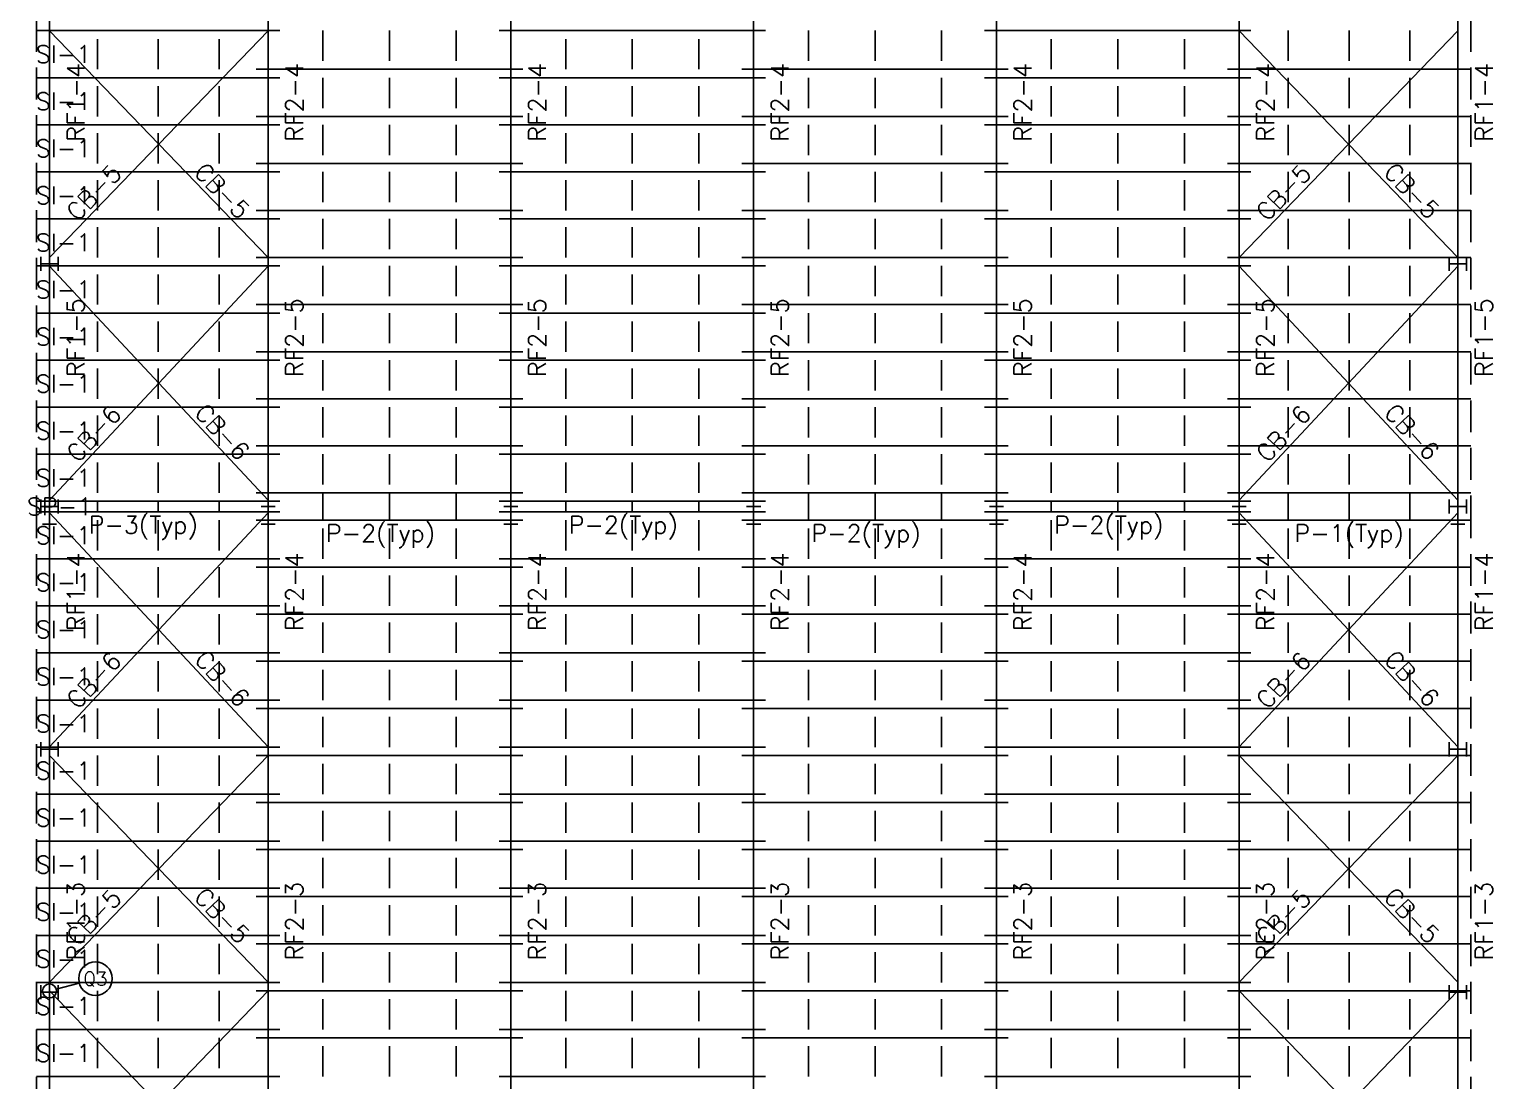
# Model space of a CAD drawing. Extents: x 0 to 133297, y 0 to 94260.
# Drawn here: x 37909 to 84329, y 31872 to 65216 of the extents above; entities that cross this region are included whole.
import ezdxf
from ezdxf.enums import TextEntityAlignment as Align

# ---------------------------------------------------------------- set-up
doc = ezdxf.new("R2010")
doc.units = 0
doc.linetypes.add('CONTIN', pattern=[0])
doc.linetypes.add('DASHED', pattern=[1507.5, 1007.7, -499.8])
doc.layers.get('0').update_dxf_attribs({"linetype": 'CONTIN'})
for name, color, linetype in [('1', 7, 'CONTIN'), ('10', 10, 'CONTIN'), ('3', 7, 'CONTIN'), ('4', 7, 'CONTIN'), ('5', 5, 'DASHED'), ('7', 7, 'CONTIN')]:
    doc.layers.add(name, color=color, linetype=linetype)
doc.styles.add('SIMPLEX', font='SIMPLEX')

# ---------------------------------------------------------------- blocks, each defined once
blk = doc.blocks.new('WCOL')
for p, q in [((-10.2, 0), (10.2, 0)), ((0, 0), (0, -25.4)), ((-10.2, -25.4), (10.2, -25.4))]:
    blk.add_line(p, q)
blk = doc.blocks.new('ROFFRM')
at = {"layer": '1'}
for p, q in [((0, 45591.0781), (7725.00049, 45591.0781)), ((415.659851, 38399.8672), (7350, 45585.5391)), ((415.659851, 45585.5391), (7350, 38399.8672)), ((9087.49902, 45591.082), (9087.49902, 44630.5703)), ((11200, 45591.082), (11200, 44630.5703)), ((13312.5, 45591.082), (13312.5, 44630.5703)), ((14674.998, 45591.0781), (23124.998, 45591.0781)), ((24487.498, 45591.082), (24487.498, 44630.5703)), ((26599.998, 45591.082), (26599.998, 44630.5703)), ((28712.5, 45591.082), (28712.5, 44630.5703)), ((30074.998, 45591.0781), (38525, 45591.0781)), ((38150, 38399.8672), (45084.3438, 45585.5391)), ((38150, 45585.5391), (45084.3438, 38399.8672)), ((39705, 45591.082), (39705, 44630.5703)), ((41635, 45591.082), (41635, 44630.5703)), ((43565, 45591.082), (43565, 44630.5703)), ((1934.99988, 45325.0586), (1934.99988, 44364.5469)), ((3865.00122, 45325.0586), (3865.00122, 44364.5469)), ((5794.99951, 45325.0586), (5794.99951, 44364.5469)), ((16787.5, 45325.0586), (16787.5, 44364.5469)), ((18900, 45325.0586), (18900, 44364.5469)), ((21012.498, 45325.0586), (21012.498, 44364.5469)), ((32187.498, 45325.0586), (32187.498, 44364.5469)), ((34300, 45325.0586), (34300, 44364.5469)), ((36412.5, 45325.0586), (36412.5, 44364.5469)), ((6974.99951, 44364.5508), (15424.998, 44364.5508)), ((22374.998, 44364.5508), (30824.998, 44364.5508)), ((37775, 44364.5508), (45500, 44364.5508)), ((0, 44098.5273), (7725.00049, 44098.5273)), ((1934.99988, 43832.5039), (1934.99988, 42871.9922)), ((3865.00122, 43832.5039), (3865.00122, 42871.9922)), ((5794.99951, 43832.5039), (5794.99951, 42871.9922)), ((9087.49902, 44098.5313), (9087.49902, 43138.0156)), ((11200, 44098.5313), (11200, 43138.0156)), ((13312.5, 44098.5313), (13312.5, 43138.0156)), ((14674.998, 44098.5273), (23124.998, 44098.5273)), ((16787.5, 43832.5039), (16787.5, 42871.9922)), ((18900, 43832.5039), (18900, 42871.9922)), ((21012.498, 43832.5039), (21012.498, 42871.9922)), ((24487.498, 44098.5313), (24487.498, 43138.0156)), ((26599.998, 44098.5313), (26599.998, 43138.0156)), ((28712.5, 44098.5313), (28712.5, 43138.0156)), ((30074.998, 44098.5273), (38525, 44098.5273)), ((32187.498, 43832.5039), (32187.498, 42871.9922)), ((34300, 43832.5039), (34300, 42871.9922)), ((36412.5, 43832.5039), (36412.5, 42871.9922)), ((39705, 44098.5313), (39705, 43138.0156)), ((41635, 44098.5313), (41635, 43138.0156)), ((43565, 44098.5313), (43565, 43138.0156)), ((6974.99951, 42871.9922), (15424.998, 42871.9922)), ((22374.998, 42871.9922), (30824.998, 42871.9922)), ((37775, 42871.9922), (45500, 42871.9922)), ((0, 42605.9688), (7725.00049, 42605.9688)), ((1934.99988, 42339.9492), (1934.99988, 41379.4336)), ((3865.00122, 42339.9492), (3865.00122, 41379.4336)), ((5794.99951, 42339.9492), (5794.99951, 41379.4336)), ((9087.49902, 42605.9727), (9087.49902, 41645.457)), ((11200, 42605.9727), (11200, 41645.457)), ((13312.5, 42605.9727), (13312.5, 41645.457)), ((14674.998, 42605.9688), (23124.998, 42605.9688)), ((16787.5, 42339.9492), (16787.5, 41379.4336)), ((18900, 42339.9492), (18900, 41379.4336)), ((21012.498, 42339.9492), (21012.498, 41379.4336)), ((24487.498, 42605.9727), (24487.498, 41645.457)), ((26599.998, 42605.9727), (26599.998, 41645.457)), ((28712.5, 42605.9727), (28712.5, 41645.457)), ((30074.998, 42605.9688), (38525, 42605.9688)), ((32187.498, 42339.9492), (32187.498, 41379.4336)), ((34300, 42339.9492), (34300, 41379.4336)), ((36412.5, 42339.9492), (36412.5, 41379.4336)), ((39705, 42605.9727), (39705, 41645.457)), ((41635, 42605.9727), (41635, 41645.457)), ((43565, 42605.9727), (43565, 41645.457)), ((6974.99951, 41379.4375), (15424.998, 41379.4375)), ((22374.998, 41379.4375), (30824.998, 41379.4375)), ((37775, 41379.4375), (45500, 41379.4375)), ((0, 41113.4141), (7725.00049, 41113.4141)), ((9087.49902, 41113.4141), (9087.49902, 40152.9023)), ((11200, 41113.4141), (11200, 40152.9023)), ((13312.5, 41113.4141), (13312.5, 40152.9023)), ((14674.998, 41113.4141), (23124.998, 41113.4141)), ((24487.498, 41113.4141), (24487.498, 40152.9023)), ((26599.998, 41113.4141), (26599.998, 40152.9023)), ((28712.5, 41113.4141), (28712.5, 40152.9023)), ((30074.998, 41113.4141), (38525, 41113.4141)), ((39705, 41113.4141), (39705, 40152.9023)), ((41635, 41113.4141), (41635, 40152.9023)), ((43565, 41113.4141), (43565, 40152.9023)), ((1934.99988, 40847.3906), (1934.99988, 39886.8789)), ((3865.00122, 40847.3906), (3865.00122, 39886.8789)), ((5794.99951, 40847.3906), (5794.99951, 39886.8789)), ((16787.5, 40847.3906), (16787.5, 39886.8789)), ((18900, 40847.3906), (18900, 39886.8789)), ((21012.498, 40847.3906), (21012.498, 39886.8789)), ((32187.498, 40847.3906), (32187.498, 39886.8789)), ((34300, 40847.3906), (34300, 39886.8789)), ((36412.5, 40847.3906), (36412.5, 39886.8789)), ((0, 39620.8594), (7725.00049, 39620.8594)), ((6974.99951, 39886.8828), (15424.998, 39886.8828)), ((9087.49902, 39620.8633), (9087.49902, 38660.3477)), ((11200, 39620.8633), (11200, 38660.3477)), ((13312.5, 39620.8633), (13312.5, 38660.3477)), ((14674.998, 39620.8594), (23124.998, 39620.8594)), ((22374.998, 39886.8828), (30824.998, 39886.8828)), ((24487.498, 39620.8633), (24487.498, 38660.3477)), ((26599.998, 39620.8633), (26599.998, 38660.3477)), ((28712.5, 39620.8633), (28712.5, 38660.3477)), ((30074.998, 39620.8594), (38525, 39620.8594)), ((37775, 39886.8828), (45500, 39886.8828)), ((39705, 39620.8633), (39705, 38660.3477)), ((41635, 39620.8633), (41635, 38660.3477)), ((43565, 39620.8633), (43565, 38660.3477)), ((1934.99988, 39354.8359), (1934.99988, 38394.3242)), ((3865.00122, 39354.8359), (3865.00122, 38394.3242)), ((5794.99951, 39354.8359), (5794.99951, 38394.3242)), ((16787.5, 39354.8359), (16787.5, 38394.3242)), ((18900, 39354.8359), (18900, 38394.3242)), ((21012.498, 39354.8359), (21012.498, 38394.3242)), ((32187.498, 39354.8359), (32187.498, 38394.3242)), ((34300, 39354.8359), (34300, 38394.3242)), ((36412.5, 39354.8359), (36412.5, 38394.3242)), ((0, 38128.3008), (7725.00049, 38128.3008)), ((415.659851, 30700.0039), (7350, 38122.7617)), ((415.659851, 38122.7617), (7350, 30700.0039)), ((6974.99951, 38394.3242), (15424.998, 38394.3242)), ((9087.49902, 38128.3047), (9087.49902, 37167.7891)), ((11200, 38128.3047), (11200, 37167.7891)), ((13312.5, 38128.3047), (13312.5, 37167.7891)), ((14674.998, 38128.3008), (23124.998, 38128.3008)), ((22374.998, 38394.3242), (30824.998, 38394.3242)), ((24487.498, 38128.3047), (24487.498, 37167.7891)), ((26599.998, 38128.3047), (26599.998, 37167.7891)), ((28712.5, 38128.3047), (28712.5, 37167.7891)), ((30074.998, 38128.3008), (38525, 38128.3008)), ((37775, 38394.3242), (45500, 38394.3242)), ((38150, 30700.0039), (45084.3438, 38122.7617)), ((38150, 38122.7617), (45084.3438, 30700.0039)), ((39705, 38128.3047), (39705, 37167.7891)), ((41635, 38128.3047), (41635, 37167.7891)), ((43565, 38128.3047), (43565, 37167.7891)), ((1934.99988, 37862.2813), (1934.99988, 36901.7656)), ((3865.00122, 37862.2813), (3865.00122, 36901.7656)), ((5794.99951, 37862.2813), (5794.99951, 36901.7656)), ((16787.5, 37862.2813), (16787.5, 36901.7656)), ((18900, 37862.2813), (18900, 36901.7656)), ((21012.498, 37862.2813), (21012.498, 36901.7656)), ((32187.498, 37862.2813), (32187.498, 36901.7656)), ((34300, 37862.2813), (34300, 36901.7656)), ((36412.5, 37862.2813), (36412.5, 36901.7656)), ((6974.99951, 36901.7695), (15424.998, 36901.7695)), ((22374.998, 36901.7695), (30824.998, 36901.7695)), ((37775, 36901.7695), (45500, 36901.7695)), ((0, 36635.7461), (7725.00049, 36635.7461)), ((1934.99988, 36369.7227), (1934.99988, 35409.2109)), ((3865.00122, 36369.7227), (3865.00122, 35409.2109)), ((5794.99951, 36369.7227), (5794.99951, 35409.2109)), ((9087.49902, 36635.7461), (9087.49902, 35675.2344)), ((11200, 36635.7461), (11200, 35675.2344)), ((13312.5, 36635.7461), (13312.5, 35675.2344)), ((14674.998, 36635.7461), (23124.998, 36635.7461)), ((16787.5, 36369.7227), (16787.5, 35409.2109)), ((18900, 36369.7227), (18900, 35409.2109)), ((21012.498, 36369.7227), (21012.498, 35409.2109)), ((24487.498, 36635.7461), (24487.498, 35675.2344)), ((26599.998, 36635.7461), (26599.998, 35675.2344)), ((28712.5, 36635.7461), (28712.5, 35675.2344)), ((30074.998, 36635.7461), (38525, 36635.7461)), ((32187.498, 36369.7227), (32187.498, 35409.2109)), ((34300, 36369.7227), (34300, 35409.2109)), ((36412.5, 36369.7227), (36412.5, 35409.2109)), ((39705, 36635.7461), (39705, 35675.2344)), ((41635, 36635.7461), (41635, 35675.2344)), ((43565, 36635.7461), (43565, 35675.2344)), ((6974.99951, 35409.2148), (15424.998, 35409.2148)), ((22374.998, 35409.2148), (30824.998, 35409.2148)), ((37775, 35409.2148), (45500, 35409.2148)), ((0, 35143.1914), (7725.00049, 35143.1914)), ((1934.99988, 34877.168), (1934.99988, 33916.6563)), ((3865.00122, 34877.168), (3865.00122, 33916.6563)), ((5794.99951, 34877.168), (5794.99951, 33916.6563)), ((9087.49902, 35143.1953), (9087.49902, 34182.6797)), ((11200, 35143.1953), (11200, 34182.6797)), ((13312.5, 35143.1953), (13312.5, 34182.6797)), ((14674.998, 35143.1914), (23124.998, 35143.1914)), ((16787.5, 34877.168), (16787.5, 33916.6563)), ((18900, 34877.168), (18900, 33916.6563)), ((21012.498, 34877.168), (21012.498, 33916.6563)), ((24487.498, 35143.1953), (24487.498, 34182.6797)), ((26599.998, 35143.1953), (26599.998, 34182.6797)), ((28712.5, 35143.1953), (28712.5, 34182.6797)), ((30074.998, 35143.1914), (38525, 35143.1914)), ((32187.498, 34877.168), (32187.498, 33916.6563)), ((34300, 34877.168), (34300, 33916.6563)), ((36412.5, 34877.168), (36412.5, 33916.6563)), ((39705, 35143.1953), (39705, 34182.6797)), ((41635, 35143.1953), (41635, 34182.6797)), ((43565, 35143.1953), (43565, 34182.6797)), ((6974.99951, 33916.6563), (15424.998, 33916.6563)), ((22374.998, 33916.6563), (30824.998, 33916.6563)), ((37775, 33916.6563), (45500, 33916.6563)), ((0, 33650.6328), (7725.00049, 33650.6328)), ((9087.49902, 33650.6367), (9087.49902, 32690.125)), ((11200, 33650.6367), (11200, 32690.125)), ((13312.5, 33650.6367), (13312.5, 32690.125)), ((14674.998, 33650.6328), (23124.998, 33650.6328)), ((24487.498, 33650.6367), (24487.498, 32690.125)), ((26599.998, 33650.6367), (26599.998, 32690.125)), ((28712.5, 33650.6367), (28712.5, 32690.125)), ((30074.998, 33650.6328), (38525, 33650.6328)), ((39705, 33650.6367), (39705, 32690.125)), ((41635, 33650.6367), (41635, 32690.125)), ((43565, 33650.6367), (43565, 32690.125)), ((1934.99988, 33384.6133), (1934.99988, 32424.1016)), ((3865.00122, 33384.6133), (3865.00122, 32424.1016)), ((5794.99951, 33384.6133), (5794.99951, 32424.1016)), ((16787.5, 33384.6133), (16787.5, 32424.1016)), ((18900, 33384.6133), (18900, 32424.1016)), ((21012.498, 33384.6133), (21012.498, 32424.1016)), ((32187.498, 33384.6133), (32187.498, 32424.1016)), ((34300, 33384.6133), (34300, 32424.1016)), ((36412.5, 33384.6133), (36412.5, 32424.1016)), ((0, 32158.0801), (7725.00049, 32158.0801)), ((6974.99951, 32424.1016), (15424.998, 32424.1016)), ((9087.49902, 32158.084), (9087.49902, 31197.5684)), ((11200, 32158.084), (11200, 31197.5684)), ((13312.5, 32158.084), (13312.5, 31197.5684)), ((14674.998, 32158.0801), (23124.998, 32158.0801)), ((22374.998, 32424.1016), (30824.998, 32424.1016)), ((24487.498, 32158.084), (24487.498, 31197.5684)), ((26599.998, 32158.084), (26599.998, 31197.5684)), ((28712.5, 32158.084), (28712.5, 31197.5684)), ((30074.998, 32158.0801), (38525, 32158.0801)), ((37775, 32424.1016), (45500, 32424.1016)), ((39705, 32158.084), (39705, 31197.5684)), ((41635, 32158.084), (41635, 31197.5684)), ((43565, 32158.084), (43565, 31197.5684)), ((1934.99988, 31892.0566), (1934.99988, 30931.5449)), ((3865.00122, 31892.0566), (3865.00122, 30931.5449)), ((5794.99951, 31892.0566), (5794.99951, 30931.5449)), ((16787.5, 31892.0566), (16787.5, 30931.5449)), ((18900, 31892.0566), (18900, 30931.5449)), ((21012.498, 31892.0566), (21012.498, 30931.5449)), ((32187.498, 31892.0566), (32187.498, 30931.5449)), ((34300, 31892.0566), (34300, 30931.5449)), ((36412.5, 31892.0566), (36412.5, 30931.5449)), ((0, 30665.5234), (7725.00049, 30665.5234)), ((1934.99988, 30665.5234), (1934.99988, 30334.502)), ((3865.00122, 30665.5234), (3865.00122, 30334.502)), ((5794.99951, 30665.5234), (5794.99951, 30334.502)), ((6974.99951, 30931.5449), (15424.998, 30931.5449)), ((9087.49902, 30931.5449), (9087.49902, 30068.4766)), ((11200, 30931.5449), (11200, 30068.4766)), ((13312.5, 30931.5449), (13312.5, 30068.4766)), ((14674.998, 30665.5234), (23124.998, 30665.5234)), ((16787.5, 30665.5234), (16787.5, 30334.502)), ((18900, 30665.5234), (18900, 30334.502)), ((21012.498, 30665.5234), (21012.498, 30334.502)), ((22374.998, 30931.5449), (30824.998, 30931.5449)), ((24487.498, 30931.5449), (24487.498, 30068.4766)), ((26599.998, 30931.5449), (26599.998, 30068.4766)), ((28712.5, 30931.5449), (28712.5, 30068.4766)), ((30074.998, 30665.5234), (38525, 30665.5234)), ((32187.498, 30665.5234), (32187.498, 30334.502)), ((34300, 30665.5234), (34300, 30334.502)), ((36412.5, 30665.5234), (36412.5, 30334.502)), ((37775, 30931.5449), (45500, 30931.5449)), ((39705, 30931.5449), (39705, 30068.4766)), ((41635, 30931.5449), (41635, 30068.4766)), ((43565, 30931.5449), (43565, 30068.4766)), ((0, 30334.502), (7725.00049, 30334.502)), ((415.659851, 22877.2637), (7350, 30300.0039)), ((415.659851, 30300.0039), (7350, 22877.2637)), ((14674.998, 30334.502), (23124.998, 30334.502)), ((30074.998, 30334.502), (38525, 30334.502)), ((38150, 22877.2637), (45084.3438, 30300.0039)), ((38150, 30300.0039), (45084.3438, 22877.2637)), ((1934.99988, 30068.4805), (1934.99988, 29107.9688)), ((3865.00122, 30068.4805), (3865.00122, 29107.9688)), ((5794.99951, 30068.4805), (5794.99951, 29107.9688)), ((6974.99951, 30068.4766), (15424.998, 30068.4766)), ((9087.49902, 29802.457), (9087.49902, 28841.9453)), ((11200, 29802.457), (11200, 28841.9453)), ((13312.5, 29802.457), (13312.5, 28841.9453)), ((16787.5, 30068.4805), (16787.5, 29107.9688)), ((18900, 30068.4805), (18900, 29107.9688)), ((21012.498, 30068.4805), (21012.498, 29107.9688)), ((22374.998, 30068.4766), (30824.998, 30068.4766)), ((24487.498, 29802.457), (24487.498, 28841.9453)), ((26599.998, 29802.457), (26599.998, 28841.9453)), ((28712.5, 29802.457), (28712.5, 28841.9453)), ((32187.498, 30068.4805), (32187.498, 29107.9688)), ((34300, 30068.4805), (34300, 29107.9688)), ((36412.5, 30068.4805), (36412.5, 29107.9688)), ((37775, 30068.4766), (45500, 30068.4766)), ((39705, 29802.457), (39705, 28841.9453)), ((41635, 29802.457), (41635, 28841.9453)), ((43565, 29802.457), (43565, 28841.9453)), ((0, 28841.9492), (7725.00049, 28841.9492)), ((14674.998, 28841.9492), (23124.998, 28841.9492)), ((30074.998, 28841.9492), (38525, 28841.9492)), ((1934.99988, 28575.9258), (1934.99988, 27615.4121)), ((3865.00122, 28575.9258), (3865.00122, 27615.4121)), ((5794.99951, 28575.9258), (5794.99951, 27615.4121)), ((6974.99951, 28575.9238), (15424.998, 28575.9238)), ((16787.5, 28575.9258), (16787.5, 27615.4121)), ((18900, 28575.9258), (18900, 27615.4121)), ((21012.498, 28575.9258), (21012.498, 27615.4121)), ((22374.998, 28575.9238), (30824.998, 28575.9238)), ((32187.498, 28575.9258), (32187.498, 27615.4121)), ((34300, 28575.9258), (34300, 27615.4121)), ((36412.5, 28575.9258), (36412.5, 27615.4121)), ((37775, 28575.9238), (45500, 28575.9238)), ((9087.49902, 28309.9004), (9087.49902, 27349.3848)), ((11200, 28309.9004), (11200, 27349.3848)), ((13312.5, 28309.9004), (13312.5, 27349.3848)), ((24487.498, 28309.9004), (24487.498, 27349.3848)), ((26599.998, 28309.9004), (26599.998, 27349.3848)), ((28712.5, 28309.9004), (28712.5, 27349.3848)), ((39705, 28309.9004), (39705, 27349.3848)), ((41635, 28309.9004), (41635, 27349.3848)), ((43565, 28309.9004), (43565, 27349.3848)), ((0, 27349.3926), (7725.00049, 27349.3926)), ((1934.99988, 27083.3691), (1934.99988, 26122.8555)), ((3865.00122, 27083.3691), (3865.00122, 26122.8555)), ((5794.99951, 27083.3691), (5794.99951, 26122.8555)), ((6974.99951, 27083.3672), (15424.998, 27083.3672)), ((14674.998, 27349.3926), (23124.998, 27349.3926)), ((16787.5, 27083.3691), (16787.5, 26122.8555)), ((18900, 27083.3691), (18900, 26122.8555)), ((21012.498, 27083.3691), (21012.498, 26122.8555)), ((22374.998, 27083.3672), (30824.998, 27083.3672)), ((30074.998, 27349.3926), (38525, 27349.3926)), ((32187.498, 27083.3691), (32187.498, 26122.8555)), ((34300, 27083.3691), (34300, 26122.8555)), ((36412.5, 27083.3691), (36412.5, 26122.8555)), ((37775, 27083.3672), (45500, 27083.3672)), ((9087.49902, 26817.3457), (9087.49902, 25856.8359)), ((11200, 26817.3457), (11200, 25856.8359)), ((13312.5, 26817.3457), (13312.5, 25856.8359)), ((24487.498, 26817.3457), (24487.498, 25856.8359)), ((26599.998, 26817.3457), (26599.998, 25856.8359)), ((28712.5, 26817.3457), (28712.5, 25856.8359)), ((39705, 26817.3457), (39705, 25856.8359)), ((41635, 26817.3457), (41635, 25856.8359)), ((43565, 26817.3457), (43565, 25856.8359)), ((0, 25856.834), (7725.00049, 25856.834)), ((1934.99988, 25590.8105), (1934.99988, 24630.3008)), ((3865.00122, 25590.8105), (3865.00122, 24630.3008)), ((5794.99951, 25590.8105), (5794.99951, 24630.3008)), ((6974.99951, 25590.8125), (15424.998, 25590.8125)), ((14674.998, 25856.834), (23124.998, 25856.834)), ((16787.5, 25590.8105), (16787.5, 24630.3008)), ((18900, 25590.8105), (18900, 24630.3008)), ((21012.498, 25590.8105), (21012.498, 24630.3008)), ((22374.998, 25590.8125), (30824.998, 25590.8125)), ((30074.998, 25856.834), (38525, 25856.834)), ((32187.498, 25590.8105), (32187.498, 24630.3008)), ((34300, 25590.8105), (34300, 24630.3008)), ((36412.5, 25590.8105), (36412.5, 24630.3008)), ((37775, 25590.8125), (45500, 25590.8125)), ((9087.49902, 25324.791), (9087.49902, 24364.2793)), ((11200, 25324.791), (11200, 24364.2793)), ((13312.5, 25324.791), (13312.5, 24364.2793)), ((24487.498, 25324.791), (24487.498, 24364.2793)), ((26599.998, 25324.791), (26599.998, 24364.2793)), ((28712.5, 25324.791), (28712.5, 24364.2793)), ((39705, 25324.791), (39705, 24364.2793)), ((41635, 25324.791), (41635, 24364.2793)), ((43565, 25324.791), (43565, 24364.2793)), ((0, 24364.2793), (7725.00049, 24364.2793)), ((14674.998, 24364.2793), (23124.998, 24364.2793)), ((30074.998, 24364.2793), (38525, 24364.2793)), ((1934.99988, 24098.2559), (1934.99988, 23137.7441)), ((3865.00122, 24098.2559), (3865.00122, 23137.7441)), ((5794.99951, 24098.2559), (5794.99951, 23137.7441)), ((6974.99951, 24098.2578), (15424.998, 24098.2578)), ((9087.49902, 23832.2344), (9087.49902, 22871.7227)), ((11200, 23832.2344), (11200, 22871.7227)), ((13312.5, 23832.2344), (13312.5, 22871.7227)), ((16787.5, 24098.2559), (16787.5, 23137.7441)), ((18900, 24098.2559), (18900, 23137.7441)), ((21012.498, 24098.2559), (21012.498, 23137.7441)), ((22374.998, 24098.2578), (30824.998, 24098.2578)), ((24487.498, 23832.2344), (24487.498, 22871.7227)), ((26599.998, 23832.2344), (26599.998, 22871.7227)), ((28712.5, 23832.2344), (28712.5, 22871.7227)), ((32187.498, 24098.2559), (32187.498, 23137.7441)), ((34300, 24098.2559), (34300, 23137.7441)), ((36412.5, 24098.2559), (36412.5, 23137.7441)), ((37775, 24098.2578), (45500, 24098.2578)), ((39705, 23832.2344), (39705, 22871.7227)), ((41635, 23832.2344), (41635, 22871.7227)), ((43565, 23832.2344), (43565, 22871.7227)), ((0, 22871.7207), (7725.00049, 22871.7207)), ((14674.998, 22871.7207), (23124.998, 22871.7207)), ((30074.998, 22871.7207), (38525, 22871.7207)), ((415.659851, 15414.4834), (7350, 22600.1582)), ((415.659851, 22600.1582), (7350, 15414.4834)), ((1934.99988, 22605.6992), (1934.99988, 21645.1895)), ((3865.00122, 22605.6992), (3865.00122, 21645.1895)), ((5794.99951, 22605.6992), (5794.99951, 21645.1895)), ((6974.99951, 22605.7012), (15424.998, 22605.7012)), ((9087.49902, 22339.6777), (9087.49902, 21379.168)), ((11200, 22339.6777), (11200, 21379.168)), ((13312.5, 22339.6777), (13312.5, 21379.168)), ((16787.5, 22605.6992), (16787.5, 21645.1895)), ((18900, 22605.6992), (18900, 21645.1895)), ((21012.498, 22605.6992), (21012.498, 21645.1895)), ((22374.998, 22605.7012), (30824.998, 22605.7012)), ((24487.498, 22339.6777), (24487.498, 21379.168)), ((26599.998, 22339.6777), (26599.998, 21379.168)), ((28712.5, 22339.6777), (28712.5, 21379.168)), ((32187.498, 22605.6992), (32187.498, 21645.1895)), ((34300, 22605.6992), (34300, 21645.1895)), ((36412.5, 22605.6992), (36412.5, 21645.1895)), ((37775, 22605.7012), (45500, 22605.7012)), ((38150, 15414.4834), (45084.3438, 22600.1582)), ((38150, 22600.1582), (45084.3438, 15414.4834)), ((39705, 22339.6777), (39705, 21379.168)), ((41635, 22339.6777), (41635, 21379.168)), ((43565, 22339.6777), (43565, 21379.168)), ((0, 21379.166), (7725.00049, 21379.166)), ((14674.998, 21379.166), (23124.998, 21379.166)), ((30074.998, 21379.166), (38525, 21379.166)), ((1934.99988, 21113.1426), (1934.99988, 20152.6328)), ((3865.00122, 21113.1426), (3865.00122, 20152.6328)), ((5794.99951, 21113.1426), (5794.99951, 20152.6328)), ((6974.99951, 21113.1445), (15424.998, 21113.1445)), ((16787.5, 21113.1426), (16787.5, 20152.6328)), ((18900, 21113.1426), (18900, 20152.6328)), ((21012.498, 21113.1426), (21012.498, 20152.6328)), ((22374.998, 21113.1445), (30824.998, 21113.1445)), ((32187.498, 21113.1426), (32187.498, 20152.6328)), ((34300, 21113.1426), (34300, 20152.6328)), ((36412.5, 21113.1426), (36412.5, 20152.6328)), ((37775, 21113.1445), (45500, 21113.1445)), ((9087.49902, 20847.123), (9087.49902, 19886.6113)), ((11200, 20847.123), (11200, 19886.6113)), ((13312.5, 20847.123), (13312.5, 19886.6113)), ((24487.498, 20847.123), (24487.498, 19886.6113)), ((26599.998, 20847.123), (26599.998, 19886.6113)), ((28712.5, 20847.123), (28712.5, 19886.6113)), ((39705, 20847.123), (39705, 19886.6113)), ((41635, 20847.123), (41635, 19886.6113)), ((43565, 20847.123), (43565, 19886.6113)), ((0, 19886.6113), (7725.00049, 19886.6113)), ((1934.99988, 19620.5879), (1934.99988, 18660.0762)), ((3865.00122, 19620.5879), (3865.00122, 18660.0762)), ((5794.99951, 19620.5879), (5794.99951, 18660.0762)), ((6974.99951, 19620.5898), (15424.998, 19620.5898)), ((14674.998, 19886.6113), (23124.998, 19886.6113)), ((16787.5, 19620.5879), (16787.5, 18660.0762)), ((18900, 19620.5879), (18900, 18660.0762)), ((21012.498, 19620.5879), (21012.498, 18660.0762)), ((22374.998, 19620.5898), (30824.998, 19620.5898)), ((30074.998, 19886.6113), (38525, 19886.6113)), ((32187.498, 19620.5879), (32187.498, 18660.0762)), ((34300, 19620.5879), (34300, 18660.0762)), ((36412.5, 19620.5879), (36412.5, 18660.0762)), ((37775, 19620.5898), (45500, 19620.5898)), ((9087.49902, 19354.5664), (9087.49902, 18394.0547)), ((11200, 19354.5664), (11200, 18394.0547)), ((13312.5, 19354.5664), (13312.5, 18394.0547)), ((24487.498, 19354.5664), (24487.498, 18394.0547)), ((26599.998, 19354.5664), (26599.998, 18394.0547)), ((28712.5, 19354.5664), (28712.5, 18394.0547)), ((39705, 19354.5664), (39705, 18394.0547)), ((41635, 19354.5664), (41635, 18394.0547)), ((43565, 19354.5664), (43565, 18394.0547)), ((0, 18394.0547), (7725.00049, 18394.0547)), ((1934.99988, 18128.0313), (1934.99988, 17167.5215)), ((3865.00122, 18128.0313), (3865.00122, 17167.5215)), ((5794.99951, 18128.0313), (5794.99951, 17167.5215)), ((6974.99951, 18128.0332), (15424.998, 18128.0332)), ((14674.998, 18394.0547), (23124.998, 18394.0547)), ((16787.5, 18128.0313), (16787.5, 17167.5215)), ((18900, 18128.0313), (18900, 17167.5215)), ((21012.498, 18128.0313), (21012.498, 17167.5215)), ((22374.998, 18128.0332), (30824.998, 18128.0332)), ((30074.998, 18394.0547), (38525, 18394.0547)), ((32187.498, 18128.0313), (32187.498, 17167.5215)), ((34300, 18128.0313), (34300, 17167.5215)), ((36412.5, 18128.0313), (36412.5, 17167.5215)), ((37775, 18128.0332), (45500, 18128.0332)), ((9087.49902, 17862.0098), (9087.49902, 16901.502)), ((11200, 17862.0098), (11200, 16901.502)), ((13312.5, 17862.0098), (13312.5, 16901.502)), ((24487.498, 17862.0098), (24487.498, 16901.502)), ((26599.998, 17862.0098), (26599.998, 16901.502)), ((28712.5, 17862.0098), (28712.5, 16901.502)), ((39705, 17862.0098), (39705, 16901.502)), ((41635, 17862.0098), (41635, 16901.502)), ((43565, 17862.0098), (43565, 16901.502)), ((0, 16901.5), (7725.00049, 16901.5)), ((14674.998, 16901.5), (23124.998, 16901.5)), ((30074.998, 16901.5), (38525, 16901.5)), ((1934.99988, 16635.4766), (1934.99988, 15674.9629)), ((3865.00122, 16635.4766), (3865.00122, 15674.9629)), ((5794.99951, 16635.4766), (5794.99951, 15674.9629)), ((6974.99951, 16635.4785), (15424.998, 16635.4785)), ((9087.49902, 16369.4561), (9087.49902, 15408.9443)), ((11200, 16369.4561), (11200, 15408.9443)), ((13312.5, 16369.4561), (13312.5, 15408.9443)), ((16787.5, 16635.4766), (16787.5, 15674.9629)), ((18900, 16635.4766), (18900, 15674.9629)), ((21012.498, 16635.4766), (21012.498, 15674.9629)), ((22374.998, 16635.4785), (30824.998, 16635.4785)), ((24487.498, 16369.4561), (24487.498, 15408.9443)), ((26599.998, 16369.4561), (26599.998, 15408.9443)), ((28712.5, 16369.4561), (28712.5, 15408.9443)), ((32187.498, 16635.4766), (32187.498, 15674.9629)), ((34300, 16635.4766), (34300, 15674.9629)), ((36412.5, 16635.4766), (36412.5, 15674.9629)), ((37775, 16635.4785), (45500, 16635.4785)), ((39705, 16369.4561), (39705, 15408.9443)), ((41635, 16369.4561), (41635, 15408.9443)), ((43565, 16369.4561), (43565, 15408.9443)), ((0, 15408.9404), (7725.00049, 15408.9404)), ((14674.998, 15408.9404), (23124.998, 15408.9404)), ((30074.998, 15408.9404), (38525, 15408.9404)), ((415.659851, 7951.70605), (7350, 15137.3779)), ((415.659851, 15137.3779), (7350, 7951.70605)), ((1934.99988, 15142.918), (1934.99988, 14182.4082)), ((3865.00122, 15142.918), (3865.00122, 14182.4082)), ((5794.99951, 15142.918), (5794.99951, 14182.4082)), ((6974.99951, 15142.9219), (15424.998, 15142.9219)), ((9087.49902, 14876.8975), (9087.49902, 13916.3867)), ((11200, 14876.8975), (11200, 13916.3867)), ((13312.5, 14876.8975), (13312.5, 13916.3867)), ((16787.5, 15142.918), (16787.5, 14182.4082)), ((18900, 15142.918), (18900, 14182.4082)), ((21012.498, 15142.918), (21012.498, 14182.4082)), ((22374.998, 15142.9219), (30824.998, 15142.9219)), ((24487.498, 14876.8975), (24487.498, 13916.3867)), ((26599.998, 14876.8975), (26599.998, 13916.3867)), ((28712.5, 14876.8975), (28712.5, 13916.3867)), ((32187.498, 15142.918), (32187.498, 14182.4082)), ((34300, 15142.918), (34300, 14182.4082)), ((36412.5, 15142.918), (36412.5, 14182.4082)), ((37775, 15142.9219), (45500, 15142.9219)), ((38150, 7951.70605), (45084.3438, 15137.3779)), ((38150, 15137.3779), (45084.3438, 7951.70605)), ((39705, 14876.8975), (39705, 13916.3867)), ((41635, 14876.8975), (41635, 13916.3867)), ((43565, 14876.8975), (43565, 13916.3867)), ((0, 13916.3857), (7725.00049, 13916.3857)), ((1934.99988, 13650.3633), (1934.99988, 12689.8535)), ((3865.00122, 13650.3633), (3865.00122, 12689.8535)), ((5794.99951, 13650.3633), (5794.99951, 12689.8535)), ((6974.99951, 13650.3652), (15424.998, 13650.3652)), ((14674.998, 13916.3857), (23124.998, 13916.3857)), ((16787.5, 13650.3633), (16787.5, 12689.8535)), ((18900, 13650.3633), (18900, 12689.8535)), ((21012.498, 13650.3633), (21012.498, 12689.8535)), ((22374.998, 13650.3652), (30824.998, 13650.3652)), ((30074.998, 13916.3857), (38525, 13916.3857)), ((32187.498, 13650.3633), (32187.498, 12689.8535)), ((34300, 13650.3633), (34300, 12689.8535)), ((36412.5, 13650.3633), (36412.5, 12689.8535)), ((37775, 13650.3652), (45500, 13650.3652)), ((9087.49902, 13384.3428), (9087.49902, 12423.8311)), ((11200, 13384.3428), (11200, 12423.8311)), ((13312.5, 13384.3428), (13312.5, 12423.8311)), ((24487.498, 13384.3428), (24487.498, 12423.8311)), ((26599.998, 13384.3428), (26599.998, 12423.8311)), ((28712.5, 13384.3428), (28712.5, 12423.8311)), ((39705, 13384.3428), (39705, 12423.8311)), ((41635, 13384.3428), (41635, 12423.8311)), ((43565, 13384.3428), (43565, 12423.8311)), ((0, 12423.8311), (7725.00049, 12423.8311)), ((14674.998, 12423.8311), (23124.998, 12423.8311)), ((30074.998, 12423.8311), (38525, 12423.8311))]:
    blk.add_line(p, q, dxfattribs=at)
at = {"layer": '4'}
for p, q in [((415.659851, 0), (415.659851, 61000.0078)), ((7350, 0), (7350, 61000.0078)), ((15049.998, 0), (15049.998, 61000.0078)), ((22749.998, 0), (22749.998, 61000.0078)), ((30449.9961, 0), (30449.9961, 61000.0078)), ((38150, 0), (38150, 61000.0078)), ((45084.3438, 0), (45084.3438, 61000.0078))]:
    blk.add_line(p, q, dxfattribs=at)
at = {"layer": '5'}
for p, q in [((0, 61000.0078), (0, 30500.0039)), ((45500, 61000.0078), (45500, 30500.0039)), ((0, 30500.0039), (0, 0)), ((45500, 30500.0039), (45500, 0))]:
    blk.add_line(p, q, dxfattribs=at)
at = {"layer": '7'}
blk.add_line((629.791565, 15194.7539), (1357.83948, 15389.8291), dxfattribs=at)
for centre, radius in [((1871.75574, 15527.5313), 532.044556), ((415.659851, 15137.3779), 221.685257)]:
    blk.add_circle(centre, radius, dxfattribs=at)
at = {"layer": '10', "xscale": 21.8194142, "yscale": 21.8194142, "zscale": 21.8194142, "rotation": 90}
for p in [(138.553284, 38200.0039), (44807.2383, 38200), (138.553284, 30500.0039), (44807.2383, 30499.9961), (138.553284, 22800.0039), (44807.2383, 22799.998), (138.553284, 15100.002), (44807.2383, 15099.998)]:
    blk.add_blockref('WCOL', p, dxfattribs=at)
at = {"layer": '10', "xscale": -21.819414, "yscale": 21.8194142, "zscale": 21.8194142}
for p in [(415.659851, 30500.0039), (7350, 30500.0039), (15049.998, 30500.0039), (22749.998, 30500.0039), (30449.9961, 30500.0039), (38150, 30500.0039), (45084.3438, 30500.0039)]:
    blk.add_blockref('WCOL', p, dxfattribs=at)
at = {"layer": '3', "style": 'SIMPLEX'}
for s, p in [('SI-1', (-21.372532, 44567.6992)), ('SI-1', (-21.372532, 43075.1445)), ('SI-1', (-21.372532, 41582.582)), ('SI-1', (-21.372532, 40090.0313)), ('SI-1', (-21.372532, 38597.4766)), ('SI-1', (-21.372532, 37104.9141)), ('SI-1', (-21.372532, 35612.3633)), ('SI-1', (-21.372532, 34119.8086)), ('SI-1', (-21.372532, 32627.252)), ('SI-1', (-21.372532, 31134.6953)), ('SP-1', (-298.47906, 30222.9063)), (' P-3(Typ)', (1278.02832, 29641.7344)), (' P-2(Typ)', (16503.0273, 29641.7344)), (' P-2(Typ)', (31903.0234, 29641.7344)), ('SI-1', (-21.372532, 29311.1191)), (' P-2(Typ)', (8803.02832, 29375.7129)), (' P-2(Typ)', (24203.0254, 29375.7129)), (' P-1(Typ)', (39525.0156, 29375.7129)), ('SI-1', (-21.372532, 27818.5625)), ('SI-1', (-21.372532, 26326.0078)), ('SI-1', (-21.372532, 24833.4492)), ('SI-1', (-21.372532, 23340.8926)), ('SI-1', (-21.372532, 21848.3359)), ('SI-1', (-21.372532, 20355.7813)), ('SI-1', (-21.372532, 18863.2246)), ('SI-1', (-21.372532, 17370.6699)), ('SI-1', (-21.372532, 15878.1133)), ('SI-1', (-21.372532, 14385.5586)), ('SI-1', (-21.372532, 12893.0029))]:
    blk.add_text(s, height=554.213135, dxfattribs=at).set_placement(p)
for s, rotation, p in [(' RF1-4', 90, (1524.08606, 41689.793)), (' RF2-4', 90, (8458.42578, 41689.793)), (' RF2-4', 90, (16158.4258, 41689.793)), (' RF2-4', 90, (23858.4258, 41689.793)), (' RF2-4', 90, (31558.4219, 41689.793)), (' RF2-4', 90, (39258.4258, 41689.793)), (' RF1-4', 90, (46192.7656, 41689.793)), ('CB-5', 46.02, (1299.08484, 39514.8398)), ('CB-5', -46.02, (4965.65479, 41070.1602)), ('CB-5', 46.02, (39033.4258, 39514.8398)), ('CB-5', -46.02, (42699.9961, 41070.1602)), (' RF1-5', 90, (1524.08606, 34227.0156)), (' RF2-5', 90, (8458.42578, 34227.0156)), (' RF2-5', 90, (16158.4258, 34227.0156)), (' RF2-5', 90, (23858.4258, 34227.0156)), (' RF2-5', 90, (31558.4219, 34227.0156)), (' RF2-5', 90, (39258.4258, 34227.0156)), (' RF1-5', 90, (46192.7656, 34227.0156)), ('CB-6', 46.948, (1310.24097, 31860.5527)), ('CB-6', -46.948, (4979.90381, 33439.9961)), ('CB-6', 46.948, (39044.582, 31860.5527)), ('CB-6', -46.948, (42714.2461, 33439.9961)), (' RF1-4', 90, (1524.08606, 26167.1934)), (' RF2-4', 90, (8458.42578, 26167.1934)), (' RF2-4', 90, (16158.4258, 26167.1934)), (' RF2-4', 90, (23858.4258, 26167.1934)), (' RF2-4', 90, (31558.4219, 26167.1934)), (' RF2-4', 90, (39258.4258, 26167.1934)), (' RF1-4', 90, (46192.7656, 26167.1934)), ('CB-6', 46.948, (1310.24011, 24037.8125)), ('CB-6', -46.948, (4979.90234, 25617.2539)), ('CB-6', 46.948, (39044.582, 24037.8125)), ('CB-6', -46.948, (42714.2461, 25617.2539)), (' RF1-3', 90, (1524.08606, 15719.3027)), ('CB-5', 46.02, (1299.08472, 16529.4551)), ('CB-5', -46.02, (4965.65479, 18084.7754)), (' RF2-3', 90, (8458.42578, 15719.3027)), (' RF2-3', 90, (16158.4258, 15719.3027)), (' RF2-3', 90, (23858.4258, 15719.3027)), (' RF2-3', 90, (31558.4219, 15719.3027)), (' RF2-3', 90, (39258.4258, 15719.3027)), ('CB-5', 46.02, (39033.4258, 16529.4551)), ('CB-5', -46.02, (42699.9961, 18084.7754)), (' RF1-3', 90, (46192.7656, 15719.3027))]:
    blk.add_text(s, height=554.213135, rotation=rotation, dxfattribs=at).set_placement(p)
at = {"layer": '7', "style": 'SIMPLEX'}
blk.add_text('Q3', height=425.635651, dxfattribs=at).set_placement((1871.75574, 15527.5313), align=Align.MIDDLE_CENTER)

msp = doc.modelspace()

# ---------------------------------------------------------------- block references
msp.add_blockref('ROFFRM', (38135.9531, 19581.0273))

doc.saveas('drawing.dxf')
